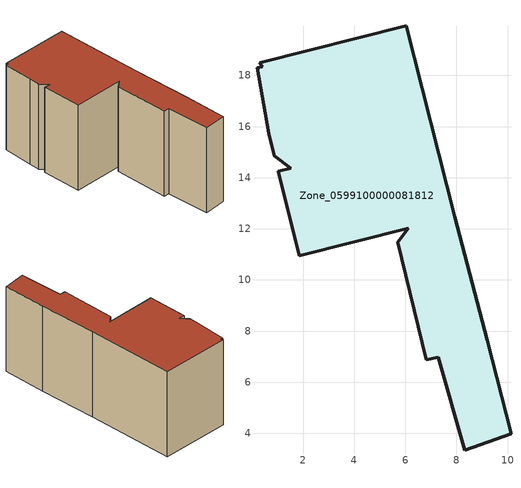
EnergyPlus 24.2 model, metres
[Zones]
Zone_0599100000081812
 floor ground (C_G): 6.11,12.01 1.85,10.94 1.03,14.25 1.51,14.38 0.88,14.86 0.67,15.73 0.2,18.29 0.41,18.34 0.3,18.5 6.04,19.95 7.93,12.48 9.21,7.64 10.13,3.98 8.33,3.33 7.3,6.98 6.81,6.88 5.7,11.48 z0
 wall outside (C_F): 9.21,7.64 7.93,12.48 6.04,19.95 0.3,18.5 0.41,18.34 0.2,18.29 0.67,15.73 0.88,14.86 1.51,14.38 1.03,14.25 1.85,10.94 6.11,12.01 5.7,11.48 6.81,6.88 7.3,6.98 8.33,3.33 10.13,3.98 9.21,7.64 z0:7.54
 roof outside (C_R): 1.85,10.94 6.11,12.01 5.7,11.48 6.81,6.88 7.3,6.98 8.33,3.33 10.13,3.98 9.21,7.64 7.93,12.48 6.04,19.95 0.3,18.5 0.41,18.34 0.2,18.29 0.67,15.73 0.88,14.86 1.51,14.38 1.03,14.25 z7.54
[BUILDING]
Pand.0599100000081812: North Axis=0; Terrain=City; Loads Convergence Tolerance Value=0.04; Temperature Convergence Tolerance Value=0.4; Solar Distribution=FullExterior; Maximum Number of Warmup Days=25; Minimum Number of Warmup Days=1
[Site:Location]
Rotterdam.The.Hague.AP_ZH_NLD Design_Conditions: Latitude=51.96; Longitude=4.45; Time Zone=1; Elevation=-4.5
[SITE:GROUNDTEMPERATURE:BUILDINGSURFACE]
18, 18, 18, 18, 18, 18, 18, 18, 18, 18, 18, 18
[MATERIAL] Thermal Absorptance=0.9; Solar Absorptance=0.7; Visible Absorptance=0.7
Name | Roughness | Thickness | Conductivity | Density | Specific Heat
G.TC.1965-1974 | MediumSmooth | 0.15 | 0.882353 | 540 | 1210
F.TC.1965-1974 | Rough | 0.3 | 0.697674 | 1920 | 840
R.TC.1965-1974 | MediumRough | 0.2 | 0.232558 | 1500 | 1000
[CONSTRUCTION]
C_G: G.TC.1965-1974
C_F: F.TC.1965-1974
C_R: R.TC.1965-1974
[ZONE]
Zone_0599100000081812: Type=1; Multiplier=1; Ceiling Height=Autocalculate; Volume=Autocalculate; Floor Area=autocalculate; Part of Total Floor Area=Yes
[ZONEINFILTRATION:DESIGNFLOWRATE]
Infil_Zone_0599100000081812: Zone or ZoneList or Space or SpaceList=Zone_0599100000081812; Schedule=AlwaysOn; Design Flow Rate Calculation Method=Flow/Area; Flow Rate per Floor Area=0.003; Constant Term Coefficient=1; Temperature Term Coefficient=0; Velocity Term Coefficient=0; Velocity Squared Term Coefficient=0
[HVACTEMPLATE:ZONE:IDEALLOADSAIRSYSTEM]
Zone_0599100000081812: Maximum Heating Supply Air Temperature=50; Minimum Cooling Supply Air Temperature=13; Maximum Heating Supply Air Humidity Ratio=0.0156; Minimum Cooling Supply Air Humidity Ratio=0.0077; Heating Limit=NoLimit; Cooling Limit=NoLimit; Dehumidification Control Type=ConstantSensibleHeatRatio; Cooling Sensible Heat Ratio=0.7; Dehumidification Setpoint=60; Humidification Control Type=None; Humidification Setpoint=30; Outdoor Air Method=None; Outdoor Air Flow Rate per Person=0.00944; Outdoor Air Flow Rate per Zone Floor Area=0; Outdoor Air Flow Rate per Zone=0; Demand Controlled Ventilation Type=None; Outdoor Air Economizer Type=NoEconomizer; Heat Recovery Type=None; Sensible Heat Recovery Effectiveness=0.7; Latent Heat Recovery Effectiveness=0.65
[ZONECONTROL:THERMOSTAT]
ThermostatControl_Zone_0599100000081812: Zone or ZoneList=Zone_0599100000081812; Control Type Schedule=DualSetpointControlType; Control 1=Thermostat_Zone_0599100000081812; Temperature Difference Between Cutout And Setpoint=0
[THERMOSTATSETPOINT:DUALSETPOINT]
Thermostat_Zone_0599100000081812: Heating Setpoint Temperature Schedule=HeatingSetpoint_Zone_0599100000081812; Cooling Setpoint Temperature Schedule=CoolingSetpoint_Zone_0599100000081812
[SCHEDULE:COMPACT]
HeatingSetpoint_Zone_0599100000081812: Through: 12/31, For: AllDays, Until: 24:00, 21
CoolingSetpoint_Zone_0599100000081812: Through: 12/31, For: AllDays, Until: 24:00, 24
DualSetpointControlType: Through: 12/31, For: AllDays, Until: 24:00, 4
AlwaysOn: Through: 12/31, For: AllDays, Until: 24:00, 1
